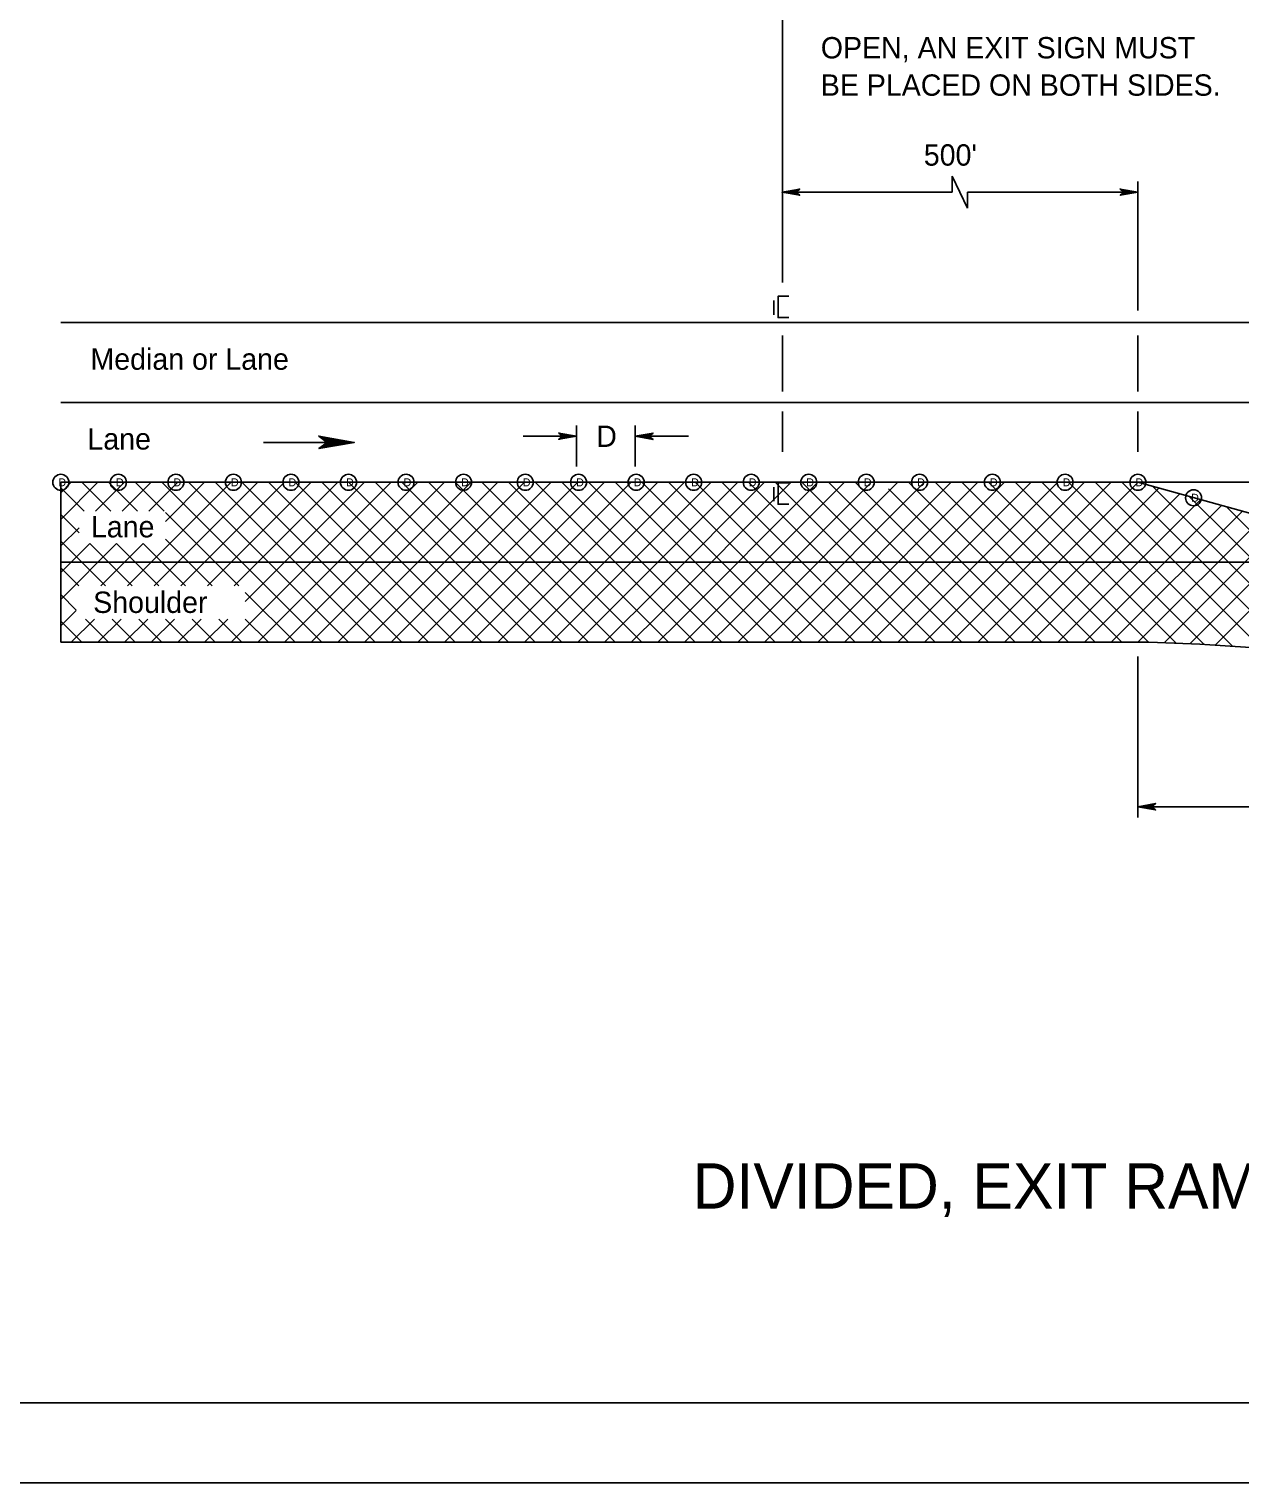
# Model space of a CAD drawing. Extents: x 499945 to 500993, y 499985 to 500645.
# Drawn here: x 500162.9 to 500389.7, y 499985 to 500257.5 of the extents above; entities that cross this region are included whole.
import ezdxf

# ---------------------------------------------------------------- set-up
doc = ezdxf.new("R2010")
doc.units = 0
for name, color, linetype in [('1', 7, 'Continuous'), ('24', 7, 'Continuous'), ('41', 7, 'Continuous'), ('5', 7, 'Continuous'), ('56', 7, 'Continuous'), ('60', 7, 'Continuous')]:
    doc.layers.add(name, color=color, linetype=linetype)

msp = doc.modelspace()

# ---------------------------------------------------------------- linework, layer by layer
at = {"layer": '1'}
for p, q in [((500304.02, 500210), (500304.02, 500281.32)), ((500335.84, 500226.91), (500335.84, 500229.91)), ((500335.84, 500229.91), (500337.28, 500226.91)), ((500370.61, 500204.71), (500370.61, 500228.91)), ((500337.28, 500226.91), (500338.72, 500223.92)), ((500338.72, 500223.92), (500338.72, 500226.91)), ((500168.84, 500202.51), (500754.89, 500202.51)), ((500304.02, 500189.57), (500304.02, 500200.04)), ((500370.61, 500189.57), (500370.61, 500200.04)), ((500168.84, 500187.52), (500754.89, 500187.52)), ((500304.02, 500178.23), (500304.02, 500185.81)), ((500370.61, 500178.23), (500370.61, 500185.81)), ((500265.46, 500175.51), (500265.46, 500183.17)), ((500276.45, 500175.51), (500276.45, 500183.17)), ((500265.46, 500181.17), (500255.47, 500181.17)), ((500276.45, 500181.17), (500286.44, 500181.17)), ((500168.84, 500172.53), (500168.84, 500142.55)), ((500168.84, 500165.59), (500175.78, 500172.53)), ((500168.84, 500170.59), (500170.78, 500172.53)), ((500168.84, 500172.53), (500754.89, 500172.53)), ((500173.2, 500167.12), (500168.84, 500171.47)), ((500178.19, 500167.12), (500172.78, 500172.53)), ((500175.36, 500167.12), (500180.77, 500172.53)), ((500183.19, 500167.12), (500177.78, 500172.53)), ((500180.36, 500167.12), (500185.77, 500172.53)), ((500181.32, 500153.1), (500200.76, 500172.53)), ((500188.18, 500167.12), (500182.77, 500172.53)), ((500185.35, 500167.12), (500190.77, 500172.53)), ((500186.32, 500153.1), (500205.75, 500172.53)), ((500217.75, 500142.55), (500187.77, 500172.53)), ((500188.44, 500165.2), (500195.76, 500172.53)), ((500191.32, 500153.1), (500210.75, 500172.53)), ((500222.74, 500142.55), (500192.76, 500172.53)), ((500196.31, 500153.1), (500215.75, 500172.53)), ((500227.74, 500142.55), (500197.76, 500172.53)), ((500200.76, 500142.55), (500230.74, 500172.53)), ((500201.31, 500153.1), (500220.74, 500172.53)), ((500232.73, 500142.55), (500202.76, 500172.53)), ((500203.4, 500150.19), (500225.74, 500172.53)), ((500205.75, 500142.55), (500235.73, 500172.53)), ((500237.73, 500142.55), (500207.75, 500172.53)), ((500210.75, 500142.55), (500240.73, 500172.53)), ((500242.73, 500142.55), (500212.75, 500172.53)), ((500215.75, 500142.55), (500245.72, 500172.53)), ((500247.72, 500142.55), (500217.75, 500172.53)), ((500220.74, 500142.55), (500250.72, 500172.53)), ((500252.72, 500142.55), (500222.74, 500172.53)), ((500225.74, 500142.55), (500255.72, 500172.53)), ((500257.71, 500142.55), (500227.74, 500172.53)), ((500230.74, 500142.55), (500260.71, 500172.53)), ((500262.71, 500142.55), (500232.73, 500172.53)), ((500235.73, 500142.55), (500265.71, 500172.53)), ((500267.71, 500142.55), (500237.73, 500172.53)), ((500267.71, 500142.55), (500237.73, 500172.53)), ((500240.73, 500142.55), (500270.71, 500172.53)), ((500272.7, 500142.55), (500242.73, 500172.53)), ((500245.72, 500142.55), (500275.7, 500172.53)), ((500277.7, 500142.55), (500247.72, 500172.53)), ((500250.72, 500142.55), (500280.7, 500172.53)), ((500282.7, 500142.55), (500252.72, 500172.53)), ((500255.72, 500142.55), (500285.69, 500172.53)), ((500280.9, 500149.35), (500257.72, 500172.53)), ((500260.71, 500142.55), (500290.69, 500172.53)), ((500282.48, 500152.76), (500262.71, 500172.53)), ((500265.71, 500142.55), (500295.69, 500172.53)), ((500287.48, 500152.76), (500267.71, 500172.53)), ((500292.47, 500152.76), (500272.7, 500172.53)), ((500297.47, 500152.76), (500277.7, 500172.53)), ((500280.9, 500147.75), (500305.68, 500172.53)), ((500280.91, 500152.76), (500300.68, 500172.53)), ((500302.46, 500152.76), (500282.7, 500172.53)), ((500284.35, 500146.21), (500310.68, 500172.53)), ((500307.46, 500152.76), (500287.69, 500172.53)), ((500289.14, 500146), (500315.67, 500172.53)), ((500311.25, 500153.97), (500292.69, 500172.53)), ((500294.14, 500146), (500320.45, 500172.32)), ((500327.66, 500142.55), (500297.69, 500172.53)), ((500299.14, 500146), (500325.66, 500172.53)), ((500332.66, 500142.55), (500302.68, 500172.53)), ((500304.13, 500146), (500330.66, 500172.53)), ((500337.65, 500142.55), (500307.68, 500172.53)), ((500309.13, 500146), (500335.66, 500172.53)), ((500342.65, 500142.55), (500312.67, 500172.53)), ((500314.33, 500146.21), (500340.65, 500172.53)), ((500315.67, 500142.55), (500345.65, 500172.53)), ((500347.65, 500142.55), (500317.67, 500172.53)), ((500320.67, 500142.55), (500350.64, 500172.53)), ((500325.66, 500142.55), (500355.64, 500172.53)), ((500357.64, 500142.55), (500327.66, 500172.53)), ((500330.66, 500142.55), (500360.64, 500172.53)), ((500362.64, 500142.55), (500332.66, 500172.53)), ((500335.66, 500142.55), (500365.63, 500172.53)), ((500367.63, 500142.55), (500337.65, 500172.53)), ((500340.65, 500142.55), (500370.62, 500172.52)), ((500372.63, 500142.55), (500342.65, 500172.53)), ((500377.81, 500142.37), (500347.65, 500172.53)), ((500383.05, 500142.12), (500352.64, 500172.53)), ((500388.35, 500141.82), (500357.64, 500172.53)), ((500393.72, 500141.44), (500362.64, 500172.53)), ((500399.16, 500141), (500367.63, 500172.53)), ((500370.61, 500172.53), (500485.52, 500140.67)), ((500404.67, 500140.48), (500373.4, 500171.75)), ((500352.64, 500142.55), (500323.88, 500171.31)), ((500345.65, 500142.55), (500374.54, 500171.44)), ((500350.64, 500142.55), (500378.45, 500170.36)), ((500355.64, 500142.55), (500382.36, 500169.27)), ((500410.26, 500139.89), (500380.31, 500169.84)), ((500172.27, 500163.05), (500168.84, 500166.48)), ((500202.21, 500153.1), (500188.44, 500166.86)), ((500360.64, 500142.55), (500386.27, 500168.19)), ((500365.63, 500142.55), (500390.18, 500167.1)), ((500370.63, 500142.55), (500394.1, 500166.02)), ((500415.92, 500139.23), (500387.23, 500167.92)), ((500168.84, 500160.6), (500172.27, 500164.02)), ((500375.53, 500142.46), (500398.01, 500164.93)), ((500380.33, 500142.26), (500401.92, 500163.85)), ((500177.23, 500153.1), (500168.84, 500161.48)), ((500168.84, 500150.6), (500179.29, 500161.05)), ((500168.84, 500155.6), (500174.29, 500161.05)), ((500182.22, 500153.1), (500174.27, 500161.05)), ((500176.33, 500153.1), (500184.28, 500161.05)), ((500187.22, 500153.1), (500179.26, 500161.05)), ((500192.21, 500153.1), (500184.26, 500161.05)), ((500197.21, 500153.1), (500188.44, 500161.87)), ((500385.08, 500142.01), (500405.83, 500162.77)), ((500168.84, 500157.54), (500444.17, 500157.54)), ((500172.23, 500153.1), (500168.84, 500156.48)), ((500270.71, 500142.55), (500280.9, 500152.74)), ((500292.69, 500142.55), (500282.48, 500152.76)), ((500285.91, 500152.76), (500287.06, 500153.91)), ((500297.69, 500142.55), (500287.48, 500152.76)), ((500302.68, 500142.55), (500292.47, 500152.76)), ((500307.68, 500142.55), (500297.47, 500152.76)), ((500312.67, 500142.55), (500302.46, 500152.76)), ((500317.67, 500142.55), (500307.46, 500152.76)), ((500312.46, 500152.76), (500311.71, 500153.51)), ((500322.67, 500142.55), (500312.46, 500152.76)), ((500171.73, 500148.6), (500168.84, 500151.49)), ((500212.75, 500142.55), (500203.4, 500151.91)), ((500168.84, 500145.61), (500171.73, 500148.49)), ((500275.7, 500142.55), (500280.9, 500147.75)), ((500287.69, 500142.55), (500280.9, 500149.35)), ((500172.78, 500142.55), (500168.84, 500146.49)), ((500170.78, 500142.55), (500175.12, 500146.89)), ((500177.78, 500142.55), (500173.44, 500146.89)), ((500175.78, 500142.55), (500180.12, 500146.89)), ((500182.77, 500142.55), (500178.43, 500146.89)), ((500180.77, 500142.55), (500185.11, 500146.89)), ((500187.77, 500142.55), (500183.43, 500146.89)), ((500185.77, 500142.55), (500190.11, 500146.89)), ((500192.76, 500142.55), (500188.42, 500146.89)), ((500190.77, 500142.55), (500195.11, 500146.89)), ((500197.76, 500142.55), (500193.42, 500146.89)), ((500195.76, 500142.55), (500200.1, 500146.89)), ((500202.76, 500142.55), (500198.42, 500146.89)), ((500207.75, 500142.55), (500203.4, 500146.91)), ((500280.7, 500142.55), (500284.35, 500146.21)), ((500285.69, 500142.55), (500289.14, 500146)), ((500290.69, 500142.55), (500294.14, 500146)), ((500295.69, 500142.55), (500299.14, 500146)), ((500300.68, 500142.55), (500304.13, 500146)), ((500305.68, 500142.55), (500309.13, 500146)), ((500310.68, 500142.55), (500314.33, 500146.21)), ((500168.84, 500142.55), (500372.69, 500142.55)), ((500370.61, 500139.88), (500370.61, 500109.73)), ((500370.61, 500111.73), (500395.99, 500111.73)), ((500000, 500000), (500990, 500000)), ((500993, 499985), (499944.83, 499985))]:
    msp.add_line(p, q, dxfattribs=at)
msp.add_arc((500358.61, 499678.11), 464.66, 50.9006, 88.2641, dxfattribs=at)
at = {"layer": '24'}
msp.add_line((500206.81, 500180.02), (500218.74, 500180.02), dxfattribs=at)
for points in [[(500303.95, 500226.91), (500307.28, 500226.33), (500306.48, 500226.91), (500307.26, 500227.49), (500303.95, 500226.91), (500304.18, 500226.92), (500307.19, 500226.37), (500306.42, 500226.92), (500307.13, 500227.45), (500304.29, 500226.93), (500304.41, 500226.91), (500306.98, 500226.46), (500306.41, 500226.92), (500307, 500227.37), (500304.46, 500226.91), (500304.57, 500226.93), (500306.82, 500226.52), (500306.38, 500226.91), (500306.83, 500227.32), (500304.89, 500226.93), (500305.07, 500226.93), (500306.65, 500226.61), (500306.35, 500226.9), (500306.68, 500227.23), (500305.11, 500226.91), (500305.29, 500226.9), (500306.47, 500226.7), (500306.24, 500226.93), (500306.49, 500227.16), (500305.45, 500226.91), (500305.62, 500226.9), (500306.33, 500226.76), (500306.21, 500226.92), (500306.41, 500227.1), (500305.7, 500226.91), (500306.17, 500226.8), (500306.1, 500226.93), (500306.3, 500227.06), (500305.82, 500226.93), (500306.12, 500226.85), (500306, 500226.95), (500306.14, 500227.01), (500306, 500226.92), (500306.07, 500226.9)], [(500370.61, 500226.91), (500367.28, 500227.5), (500368.08, 500226.91), (500367.3, 500226.34), (500370.61, 500226.91), (500370.39, 500226.91), (500367.38, 500227.46), (500368.14, 500226.91), (500367.44, 500226.38), (500370.27, 500226.9), (500370.16, 500226.91), (500367.58, 500227.37), (500368.16, 500226.91), (500367.56, 500226.46), (500370.11, 500226.91), (500370, 500226.9), (500367.74, 500227.3), (500368.18, 500226.91), (500367.73, 500226.51), (500369.68, 500226.9), (500369.49, 500226.9), (500367.91, 500227.22), (500368.22, 500226.92), (500367.89, 500226.59), (500369.45, 500226.91), (500369.28, 500226.92), (500368.09, 500227.13), (500368.32, 500226.9), (500368.07, 500226.67), (500369.11, 500226.91), (500368.95, 500226.93), (500368.23, 500227.07), (500368.35, 500226.91), (500368.16, 500226.73), (500368.86, 500226.91), (500368.4, 500227.02), (500368.46, 500226.9), (500368.26, 500226.77), (500368.74, 500226.9), (500368.44, 500226.97), (500368.57, 500226.87), (500368.42, 500226.81), (500368.56, 500226.91), (500368.49, 500226.92)], [(500223.8, 500180.02), (500217.15, 500181.2), (500218.74, 500180.02), (500217.19, 500178.87), (500223.8, 500180.02), (500223.36, 500180.01), (500217.34, 500181.11), (500218.86, 500180.01), (500217.46, 500178.96), (500223.12, 500179.99), (500222.9, 500180.02), (500217.74, 500180.94), (500218.9, 500180.01), (500217.71, 500179.11), (500222.8, 500180.02), (500222.58, 500179.99), (500218.07, 500180.8), (500218.95, 500180.02), (500218.05, 500179.21), (500221.93, 500179.99), (500221.56, 500179.99), (500218.4, 500180.64), (500219.02, 500180.04), (500218.36, 500179.38), (500221.49, 500180.02), (500221.14, 500180.04), (500218.76, 500180.45), (500219.22, 500179.99), (500218.73, 500179.53), (500220.81, 500180.02), (500220.48, 500180.06), (500219.05, 500180.33), (500219.29, 500180.01), (500218.9, 500179.65), (500220.3, 500180.02), (500219.37, 500180.24), (500219.51, 500179.99), (500219.1, 500179.74), (500220.07, 500179.99), (500219.46, 500180.14), (500219.71, 500179.94), (500219.42, 500179.82), (500219.71, 500180.01), (500219.56, 500180.04)], [(500265.46, 500181.17), (500262.11, 500181.76), (500262.91, 500181.17), (500262.13, 500180.59), (500265.46, 500181.17), (500265.24, 500181.16), (500262.2, 500181.72), (500262.97, 500181.16), (500262.26, 500180.63), (500265.12, 500181.15), (500265.01, 500181.17), (500262.41, 500181.63), (500262.99, 500181.16), (500262.39, 500180.71), (500264.95, 500181.17), (500264.84, 500181.15), (500262.57, 500181.56), (500263.01, 500181.17), (500262.56, 500180.76), (500264.52, 500181.15), (500264.33, 500181.15), (500262.74, 500181.48), (500263.05, 500181.18), (500262.72, 500180.85), (500264.3, 500181.17), (500264.12, 500181.18), (500262.92, 500181.38), (500263.15, 500181.15), (500262.9, 500180.92), (500263.95, 500181.17), (500263.78, 500181.19), (500263.07, 500181.32), (500263.18, 500181.16), (500262.99, 500180.98), (500263.7, 500181.17), (500263.23, 500181.28), (500263.3, 500181.15), (500263.09, 500181.02), (500263.58, 500181.15), (500263.27, 500181.23), (500263.4, 500181.13), (500263.25, 500181.07), (500263.4, 500181.16), (500263.32, 500181.18)], [(500276.45, 500181.17), (500279.8, 500180.58), (500279, 500181.17), (500279.78, 500181.75), (500276.45, 500181.17), (500276.67, 500181.17), (500279.71, 500180.62), (500278.94, 500181.18), (500279.65, 500181.71), (500276.79, 500181.19), (500276.9, 500181.17), (500279.5, 500180.71), (500278.92, 500181.18), (500279.52, 500181.63), (500276.96, 500181.17), (500277.07, 500181.19), (500279.34, 500180.77), (500278.9, 500181.17), (500279.35, 500181.58), (500277.39, 500181.19), (500277.58, 500181.19), (500279.17, 500180.86), (500278.86, 500181.16), (500279.19, 500181.49), (500277.61, 500181.17), (500277.79, 500181.16), (500278.99, 500180.95), (500278.76, 500181.19), (500279.01, 500181.41), (500277.96, 500181.17), (500278.13, 500181.15), (500278.84, 500181.01), (500278.73, 500181.18), (500278.92, 500181.35), (500278.21, 500181.17), (500278.68, 500181.06), (500278.61, 500181.19), (500278.82, 500181.31), (500278.33, 500181.19), (500278.64, 500181.11), (500278.51, 500181.21), (500278.66, 500181.27), (500278.51, 500181.18), (500278.59, 500181.16)], [(500370.61, 500111.73), (500373.93, 500111.14), (500373.14, 500111.73), (500373.92, 500112.31), (500370.61, 500111.73), (500370.83, 500111.74), (500373.84, 500111.19), (500373.08, 500111.74), (500373.78, 500112.26), (500370.95, 500111.75), (500371.06, 500111.73), (500373.64, 500111.27), (500373.06, 500111.74), (500373.65, 500112.19), (500371.11, 500111.73), (500371.22, 500111.75), (500373.47, 500111.34), (500373.04, 500111.73), (500373.48, 500112.13), (500371.54, 500111.75), (500371.73, 500111.75), (500373.31, 500111.42), (500373, 500111.72), (500373.33, 500112.05), (500371.76, 500111.73), (500371.94, 500111.72), (500373.13, 500111.52), (500372.9, 500111.75), (500373.15, 500111.97), (500372.1, 500111.73), (500372.27, 500111.71), (500372.98, 500111.58), (500372.87, 500111.74), (500373.06, 500111.91), (500372.36, 500111.73), (500372.82, 500111.62), (500372.75, 500111.75), (500372.96, 500111.87), (500372.47, 500111.75), (500372.78, 500111.67), (500372.65, 500111.77), (500372.8, 500111.83), (500372.65, 500111.74), (500372.73, 500111.72)]]:
    msp.add_lwpolyline(points, dxfattribs=at)
at = {"layer": '41'}
msp.add_lwpolyline([(499944.83, 500645), (500993, 500645), (500993, 499985), (499944.83, 499985)], close=True, dxfattribs=at)
at = {"layer": '5'}
for p, q in [((500335.84, 500226.91), (500303.95, 500226.91)), ((500370.61, 500226.91), (500338.72, 500226.91)), ((500370.61, 500172.53), (500168.84, 500172.53))]:
    msp.add_line(p, q, dxfattribs=at)
at = {"layer": '56'}
for p, q in [((500302.42, 500206.6), (500302.42, 500203.95)), ((500302.42, 500171.63), (500302.42, 500168.98))]:
    msp.add_line(p, q, dxfattribs=at)
for points in [[(500305.22, 500207.39), (500303.22, 500207.39), (500303.22, 500205.39), (500303.22, 500203.39), (500305.22, 500203.39)], [(500305.22, 500172.42), (500303.22, 500172.42), (500303.22, 500170.42), (500303.22, 500168.42), (500305.22, 500168.42)]]:
    msp.add_lwpolyline(points, dxfattribs=at)
for centre in [(500168.84, 500172.53), (500179.62, 500172.53), (500190.4, 500172.53), (500201.17, 500172.53), (500211.95, 500172.53), (500222.73, 500172.53), (500233.51, 500172.53), (500244.28, 500172.53), (500255.85, 500172.53), (500265.84, 500172.53), (500276.62, 500172.53), (500287.39, 500172.53), (500298.17, 500172.53), (500308.95, 500172.53), (500319.73, 500172.53), (500329.72, 500172.53), (500343.35, 500172.53), (500356.98, 500172.53), (500370.61, 500172.53), (500381.05, 500169.63)]:
    msp.add_circle(centre, 1.5, dxfattribs=at)
at = {"layer": '60'}
for centre in [(500168.84, 500172.53), (500179.62, 500172.53), (500190.4, 500172.53), (500201.17, 500172.53), (500211.95, 500172.53), (500222.73, 500172.53), (500233.51, 500172.53), (500244.28, 500172.53), (500255.85, 500172.53), (500265.84, 500172.53), (500276.62, 500172.53), (500287.39, 500172.53), (500298.17, 500172.53), (500308.95, 500172.53), (500319.73, 500172.53), (500329.72, 500172.53), (500343.35, 500172.53), (500356.98, 500172.53), (500370.61, 500172.53), (500381.05, 500169.63)]:
    msp.add_circle(centre, 1.5, dxfattribs=at)

# ---------------------------------------------------------------- texts
at = {"layer": '1'}
for s, p in [("500'", (500330.51, 500231.88)), ('D', (500269.14, 500179.17))]:
    msp.add_text(s, height=4, dxfattribs=at).set_placement(p)
at = {"layer": '5'}
for s, height, p in [('OPEN, AN EXIT SIGN MUST', 4, (500311.21, 500251.98)), ('BE PLACED ON BOTH SIDES.', 4, (500311.21, 500244.98)), ('Median or Lane', 4, (500174.39, 500193.63)), ('Lane', 4, (500173.82, 500178.67)), ('Lane', 4, (500174.48, 500162.21)), ('Shoulder', 4, (500174.9, 500148.05)), ('DIVIDED, EXIT RAMP CONSTRUCTION, RIGHT', 8.5, (500287.21, 500036.41))]:
    msp.add_text(s, height=height, dxfattribs=at).set_placement(p)
at = {"layer": '56'}
for p in [(500168.38, 500171.78), (500179.16, 500171.78), (500189.94, 500171.78), (500200.71, 500171.78), (500211.49, 500171.78), (500222.27, 500171.78), (500233.05, 500171.78), (500243.82, 500171.78), (500255.39, 500171.78), (500265.38, 500171.78), (500276.16, 500171.78), (500286.93, 500171.78), (500297.71, 500171.78), (500308.49, 500171.78), (500319.27, 500171.78), (500329.26, 500171.78), (500342.89, 500171.78), (500356.52, 500171.78), (500370.15, 500171.78), (500380.59, 500168.88)]:
    msp.add_text('D', height=1.5, dxfattribs=at).set_placement(p)

doc.saveas('drawing.dxf')
